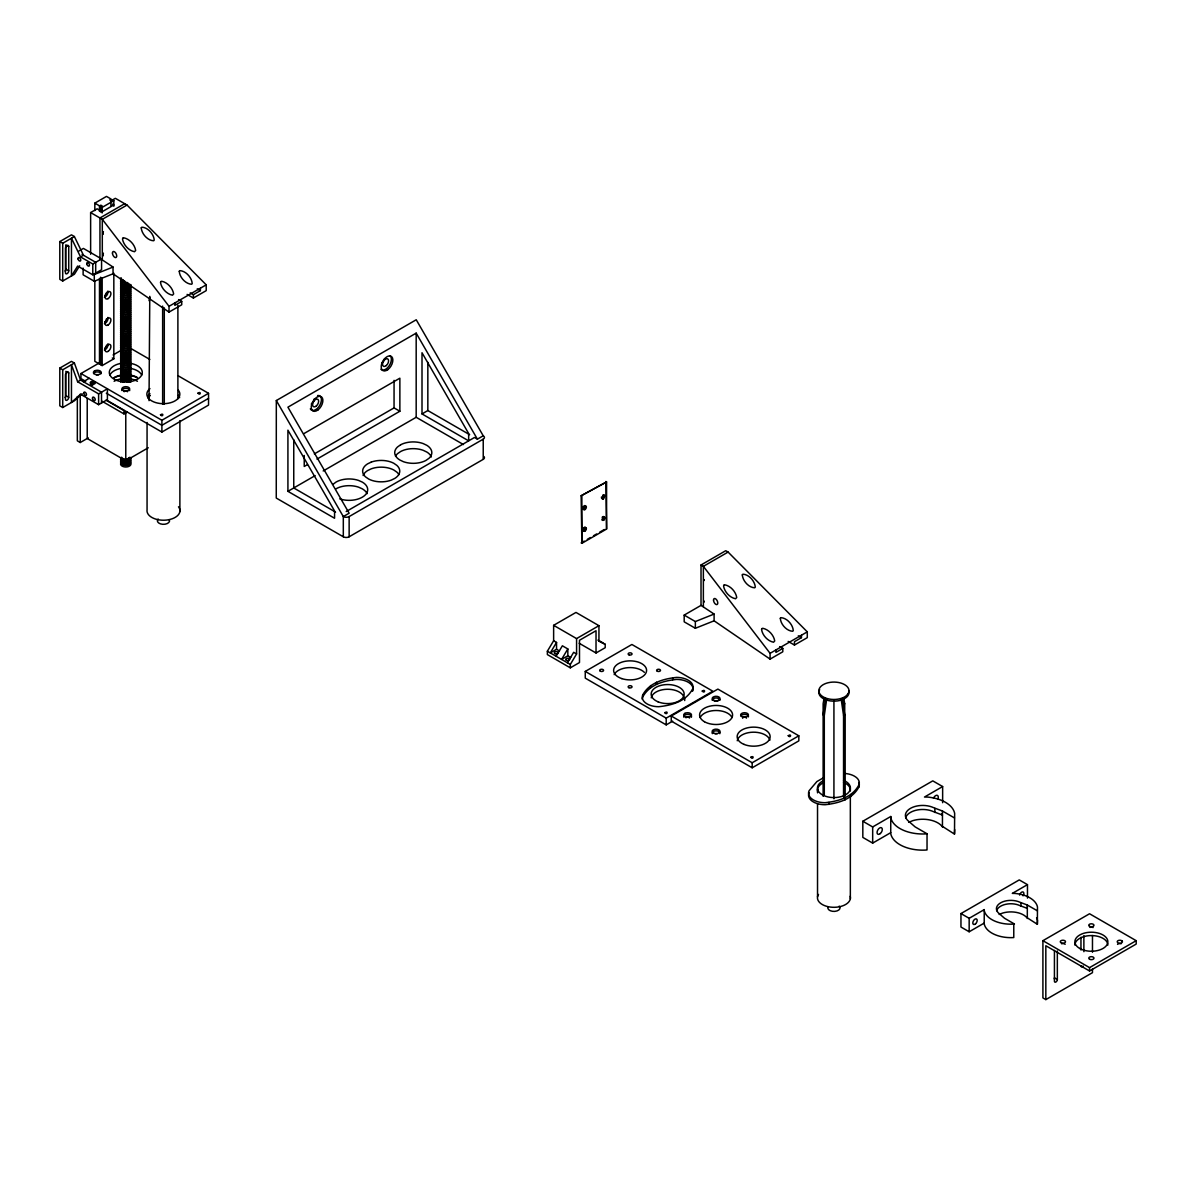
<?xml version="1.0" encoding="UTF-8"?>
<svg xmlns="http://www.w3.org/2000/svg" width="1196" height="1196" viewBox="0 0 1196 1196"><rect width="100%" height="100%" fill="white"/><g stroke="black" fill="none" stroke-linecap="round" stroke-linejoin="round"><path stroke-width="1.5" d="M483.229 459.354L483.229 439.156A4.126 2.377 0 0 0 483.229 435.793L416.238 319.766L276.321 400.54L276.261 498.059L343.312 536.78A4.126 2.377 0 0 0 349.142 536.78L483.229 459.354A4.126 2.377 0 0 0 483.887 456.483M314.354 453.897L394.052 407.896L394.067 380.358M842.313 698.315L844.705 714.834L844.705 796.297L844.72 703.741L843.823 698.643M890.766 816.494L890.736 817.451A32.157 18.568 0 0 0 926.212 833.881L927.035 833.762L927.035 849.922L926.212 850.042A32.157 18.568 0 0 1 890.736 833.612L890.766 816.494L872.676 826.944L862.824 821.248L862.824 837.409L872.676 843.105L890.766 832.655M908.661 822.325L912.847 820.635A21.379 12.334 0 0 1 941.671 825.898L954.498 834.105L954.662 813.4A32.157 18.568 0 0 0 927.573 797.074L924.478 797.044L942.642 786.549L942.642 802.71M954.498 834.105L954.662 829.561M984.248 909.603L984.218 910.41A26.79 15.473 0 0 0 1013.774 924.089L1013.774 937.559A26.79 15.473 0 0 1 984.218 923.865L984.248 909.603L969.164 918.304L960.956 913.565L960.956 927.035L969.164 931.774L984.248 923.073M999.153 914.462L1002.652 913.056A17.805 10.286 0 0 1 1026.661 917.437L1037.351 924.284L1037.485 907.031A26.79 15.473 0 0 0 1014.926 893.427L1012.324 893.397L1027.469 884.651L1027.469 898.106M1037.351 924.284L1037.485 920.486A26.79 15.473 0 0 0 1036.573 917.84M602.53 498.926L601.424 497.088L603.561 498.822L604.817 495.563L603.561 495.458L602.141 497.521M601.797 498.508C606.118 498.837 602.829 492.229 602.829 496.101M825.539 698.315L823.132 714.849L824.298 715.522L824.298 795.131M824.298 715.522L826.705 698.987M824.029 698.628L823.132 703.726L823.132 796.312M149.784 296.369L149.022 400.66M149.022 300.689L149.784 297.311M642.835 696.745C649.637 684.561 663.645 680.823 676.547 679.418A16.49 9.523 0 0 1 693.037 688.941L692.529 691.153L693.037 686.923A16.49 9.523 0 0 0 676.547 677.399C663.645 678.805 649.637 682.527 642.835 694.726L642.835 696.745A16.49 9.523 0 0 0 642.267 699.212M809.109 792.739A16.49 9.523 0 0 0 825.031 804.729C838.022 803.338 852.12 799.541 858.803 787.162L859.311 782.917A16.49 9.523 0 0 0 844.256 773.438M858.803 787.162L859.311 784.935A16.49 9.523 0 0 0 858.743 782.483M596.027 652.986L596.027 630.726L579.492 640.264L579.492 662.539L570.313 667.831L547.364 654.586L547.364 651.222L553.628 640.742L553.628 625.329L575.979 612.427L598.942 625.687L598.942 641.086L605.206 644.33L605.206 647.694L596.027 652.986L579.193 643.269M553.628 640.742L556.544 642.431L550.28 652.896L556.544 649.279L559.459 650.968M556.11 656.26L562.374 645.795L567.831 648.95L567.831 655.797L561.567 659.415L567.831 648.95M567.397 662.793L573.661 652.313L576.577 653.988L570.313 664.468L570.313 667.831M79.669 265.796L74.376 274.273L62.715 281.015L59.8 279.326L59.8 241.577L71.461 234.85L74.376 236.539L83.466 255.241L80.551 256.931L71.461 238.213L71.461 275.962L77.635 266.065L92.78 274.811L101.57 269.728L101.57 258.919L83.391 248.424L78.996 250.966M642.835 694.726A16.49 9.523 0 0 0 658.757 706.716C671.748 705.326 685.846 701.529 692.529 689.135M822.698 778.207L816.883 781.571L809.109 790.72A16.49 9.523 0 0 0 825.031 802.71C838.022 801.32 852.12 797.523 858.803 785.129M82.165 393.753L74.376 400.795L62.715 407.522L59.8 405.833L59.8 368.099L71.461 361.371L74.376 363.046L80.551 380.074L101.525 392.183L101.525 403.007M333.116 484.245L336.076 482.048A18.553 10.704 0 0 1 358.486 480.403L362.313 482.108A18.553 10.704 0 0 1 363.808 496.205A18.553 10.704 0 0 1 339.784 498.896M336.031 488.82L336.076 488.775A18.553 10.704 0 0 1 358.486 487.131L362.313 488.85A18.553 10.704 0 0 1 367.082 493.664M843.554 796.985L843.554 715.522L844.705 714.834M94.828 210.586L94.828 203.141L106.489 196.398L111.153 199.089L109.748 199.896L110.914 200.584L112.319 199.762L113.829 200.644L113.829 206.235M94.828 203.141L99.492 205.832L102.049 205.697L100.658 206.504L100.658 212.081M90.627 254.27L90.627 212.574L97.16 208.807L99.492 210.152L100.883 209.345M111.437 200.569L115.354 198.312L127.03 205.054L206.22 284.842L206.22 290.628L193.393 298.028L187.099 294.395M100.658 206.504L102.168 207.371L113.829 200.644M102.049 210.018L100.658 210.825L102.168 211.707L113.829 204.979L112.319 204.097M124.683 203.694L99.956 217.971L99.956 259.652M127.03 205.054L102.303 219.331L90.627 212.574M59.8 241.577L62.715 243.266L74.376 236.539M80.551 256.931L92.78 263.987L101.57 258.919M178.593 299.583L181.732 301.392L181.732 304.771L169.025 312.096L169.025 306.311L206.22 284.842M59.8 368.099L62.715 369.773L74.376 363.046M181.732 301.392L174.855 305.369L174.855 302.947M190.254 292.856L193.393 294.665L200.39 290.628L200.39 288.206M85.708 381.315L80.954 378.579L80.954 373.526L98.64 363.315M113.112 354.958L121.155 350.308M94.828 281.299L94.828 361.341L99.492 364.033L100.883 363.225L100.883 277.607M100.658 277.233L100.658 364.705L102.049 363.898M100.658 364.705L102.168 365.572L113.829 358.845L113.829 273.226M77.635 381.763L98.61 393.873L107.401 388.79L107.401 399.614L98.61 404.682L80.551 394.261L71.461 402.469L71.461 364.735L77.635 381.763L80.551 380.074M83.346 381.688L89.222 378.295M90.418 382.376L92.256 383.438L95.187 381.748L95.187 383.438L92.256 385.142L90.418 384.08L90.418 382.376L93.363 380.687L93.363 382.376M102.109 401.288L123.98 413.906L127.195 412.052M77.336 396.534L77.336 440.831L80.252 442.52L88.295 437.871M80.954 373.526L161.894 420.259L208.538 393.32L208.538 405.1L161.894 432.04L106.339 399.972M208.538 398.373L161.894 425.298L106.339 393.23M87.218 398.522L87.218 438.513L125.774 460.774L148.274 447.782M483.229 435.793L477.398 439.156L416.178 333.131L287.922 407.178L349.142 513.219L343.312 516.582L343.312 536.78M304.233 433.415L399.868 378.19L399.868 411.245L316.985 459.1M307.417 464.631L304.233 466.47L304.233 455.452M287.922 491.332L334.566 518.257L334.566 510.946L287.922 430.171L287.922 491.332L293.753 487.968L335.568 512.112M294.336 487.624L315.176 475.604M323.189 470.97L416.178 417.284L463.45 444.568M422.009 413.921L468.653 440.846L468.653 433.535L422.009 352.745L422.009 413.921L427.839 410.557L469.654 434.686M346.227 511.529L474.483 437.482L477.398 439.156M276.321 400.54L343.312 516.582A4.126 2.377 0 0 0 349.142 516.582L483.229 439.156M581.136 495.772L606.581 481.928L606.581 529.051L581.869 543.313L581.136 495.772L606.581 481.928M581.136 542.894L584.231 541.115M587.311 539.336L590.405 537.542M593.5 535.763L596.595 533.984M599.674 532.19L604.309 529.514M779.657 646.602L782.797 648.411L782.797 651.79L770.089 659.116L714.102 620.814L695.354 628.274L684.187 621.83L684.187 615.103L701.02 605.385L701.02 564.99L725.733 550.713L728.095 552.074L807.285 631.862L807.285 637.647L794.458 645.048L788.164 641.415M553.628 625.329L576.577 638.589L598.942 625.687M728.095 552.074L703.368 566.351L701.02 564.99M585.263 671.419L631.892 644.48L712.831 691.213L666.202 718.138L585.263 671.419L585.263 678.147L666.202 724.881L672.63 721.158M770.089 659.116L770.089 653.33L807.285 631.862M782.797 648.411L775.92 652.388L775.92 649.966M801.455 635.226L801.455 637.647L794.458 641.684L794.458 645.048M671.255 716.015L717.884 689.09L798.823 735.809L798.823 740.862L752.194 767.787L671.255 721.068L671.255 716.015L752.194 762.749L798.823 735.809M862.824 821.248L932.775 780.868L942.642 786.549M960.956 913.565L1019.261 879.912L1027.469 884.651M1042.912 940.684L1089.556 913.759L1136.2 940.684L1136.2 944.063L1089.556 970.988L1045.827 945.737L1045.827 999.602L1042.912 997.913L1042.912 940.684L1089.556 967.624L1136.2 940.684M1045.827 999.602L1092.471 972.662L1092.471 968.954M113.037 273.794L113.037 267.052L94.29 274.527L94.29 281.254L113.037 273.794L169.025 312.096M684.187 615.103L695.354 621.546L714.102 614.071L714.102 620.814M162.641 308.538L164.286 308.538M927.035 833.762L915.119 826.885L908.601 821.233A17.312 10.002 0 0 1 910.889 808.122A17.312 10.002 0 0 1 933.702 807.719L942.448 811.008L954.498 817.959M905.626 817.825A17.312 10.002 0 0 1 933.702 811.755L942.448 815.044L941.671 813.788M1014.462 924L1004.535 918.259L999.109 913.55A14.427 8.327 0 0 1 1001.007 902.621A14.427 8.327 0 0 1 1020.024 902.277L1027.319 905.028L1037.351 910.814M996.627 910.709A14.427 8.327 0 0 1 1020.024 905.656L1027.319 908.392L1026.661 907.345M599.151 641.026L602.291 642.641M603.561 494.845L604.817 495.563M601.424 497.97L603.173 498.986M197.25 288.804L200.39 290.628M798.3 635.824L801.455 637.647M606.581 529.051L605.864 481.495M394.052 407.896L399.868 411.245M99.956 258.366L113.037 267.052M701.02 605.385L714.102 614.071M68.725 246.526A2.317 1.346 -60 0 0 67.081 245.584A2.317 1.346 -60 0 0 65.451 248.424L65.451 272.838A2.317 1.346 -60 0 0 66.782 273.794L67.215 273.57A2.317 1.346 -60 0 0 68.725 270.804L68.725 246.526L65.81 244.851L65.81 269.13A2.317 1.346 -60 0 1 65.092 271.103M82.061 254.434L95.695 262.313L95.695 273.122M843.554 703.069L844.72 703.741M94.29 281.254L83.122 274.811L83.122 268.083M65.81 269.13L68.725 270.804M129.183 347.513L149.814 359.428M178.383 375.918L208.538 393.32M112.319 357.978L113.829 358.845M597.91 640.114L605.206 644.33M567.831 655.797L570.746 657.486M65.81 371.358L68.725 373.047L68.725 397.311A2.317 1.346 -60 0 1 67.215 400.077L66.782 400.301A2.317 1.346 -60 0 1 65.451 399.344L65.451 374.931A2.317 1.346 -60 0 1 67.081 372.091A2.317 1.346 -60 0 1 68.725 373.047M547.364 651.222L570.313 664.468M106.28 400.331L123.98 410.542L123.98 413.906M65.81 373.227L65.81 395.637L68.725 397.311M1054.483 950.416A2.063 1.196 -60 0 0 1054.424 950.88L1054.424 981.168A2.063 1.196 -60 0 0 1055.889 982.006A2.063 1.196 -60 0 0 1057.339 979.494L1054.424 977.805A2.063 1.196 -60 0 1 1054.229 978.762M770.089 653.33L703.368 566.351L703.368 606.731M169.025 306.311L102.303 219.331L102.303 259.711M841.147 698.987L843.554 715.522M1092.471 935.526L1092.471 952.24M1089.556 967.624L1089.556 970.988M1083.875 935.661L1083.875 951.687M1080.96 937.335L1080.96 950.013M1057.339 950.97L1057.339 979.494M1027.319 905.028L1027.319 918.483M1020.98 902.875L1020.98 906.239M969.164 918.304L969.164 931.774M942.448 811.008L942.448 827.169M934.838 808.421L934.838 812.458M872.676 826.944L872.676 843.105M850.984 794.533L850.984 796.551M850.341 796.581L850.341 898.719M845.153 797.896L845.153 799.915M833.926 700.542L833.926 798.779M828.873 802.411L828.873 804.43M817.526 789.136L817.526 792.843M817.526 803.996L817.526 896.851M752.194 762.749L752.194 767.787M695.354 621.546L695.354 628.274M684.71 698.539L684.71 700.557M672.705 677.698L672.705 679.717M666.202 718.138L666.202 724.881M656.425 682.213L656.425 684.232M650.594 685.577L650.594 687.595M581.869 496.19L581.869 543.313M576.577 638.589L576.577 653.988M556.544 642.431L556.544 649.279M427.839 362.358L427.839 410.557M416.178 333.131L416.178 417.284M349.142 516.582L349.142 536.78M293.753 439.769L293.753 487.968M193.393 294.665L193.393 298.028M179.878 420.633L179.878 511.634M177.89 305.279L177.89 398.806M164.286 307.955L164.286 404.323M162.641 306.101L162.641 404.323M161.894 420.259L161.894 432.04M147.063 422.472L147.063 509.765A16.49 9.523 0 0 0 166.139 520.096A16.49 9.523 0 0 0 178.488 506.775M125.774 411.708L125.774 460.774M110.914 200.584L110.914 206.161M102.168 207.371L102.168 212.963M102.168 278.1L102.168 365.572M100.883 205.024L100.883 210.601M99.492 205.832L99.492 211.408M99.492 278.414L99.492 364.033M98.61 393.873L98.61 404.682M92.78 263.987L92.78 274.811M92.256 383.438L92.256 385.142M80.252 394.231L80.252 442.52M62.715 243.266L62.715 281.015M62.715 369.773L62.715 407.522M384.17 359.293A4.291 2.467 -60 0 1 382.032 363.016M314.324 398.731A4.291 2.467 -60 0 1 311.289 403.979M317.628 395.502A8.252 4.754 -60 0 1 319.9 405.055A8.252 4.754 -60 0 1 310.317 408.853M390.255 355.855A8.252 4.754 -60 0 1 389.059 365.961A8.252 4.754 -60 0 1 380.896 369.31M363.106 475.53A18.553 10.704 0 0 1 367.546 470.611L371.268 468.817A18.553 10.704 0 0 1 393.768 469.983L396.878 472.136A18.553 10.704 0 0 1 398.911 474.677M395.532 456.214A18.553 10.704 0 0 1 397.55 453.673L400.63 451.52A18.553 10.704 0 0 1 423.115 450.279L426.852 452.058A18.553 10.704 0 0 1 431.352 456.962M933.478 798.195A3.708 2.138 -60 0 1 936.199 795.385A3.708 2.138 -60 0 1 938.217 796.641L938.262 797.403A3.708 2.138 -60 0 1 937.799 799.137M1019.575 895.086A3.095 1.779 -60 0 1 1021.818 892.126A3.095 1.779 -60 0 1 1023.791 893.053L1023.821 893.696A3.095 1.779 -60 0 1 1023.058 895.849M700.168 717.555A16.49 9.523 0 0 1 716.09 710.499A16.49 9.523 0 0 1 732.027 717.555M737.244 740.758A16.49 9.523 0 0 1 753.121 732.191A16.49 9.523 0 0 1 769.925 740.16M712.308 733.641A3.902 2.243 0 0 1 716.135 730.831A3.902 2.243 0 0 1 719.843 733.701M715.133 733.791A1.944 1.121 0 0 1 717.092 733.806M740.907 715.866A3.902 2.243 0 0 1 745.422 714.461A3.902 2.243 0 0 1 748.427 716.867M742.611 718.228A1.944 1.121 0 0 1 744.48 717.211A1.944 1.121 0 0 1 746.468 718.153M712.188 700.228A3.902 2.243 0 0 1 716.09 697.971A3.902 2.243 0 0 1 719.992 700.228M714.401 701.349A1.944 1.121 0 0 1 717.779 701.349M685.951 717.764A1.944 1.121 0 0 1 687.909 717.226A1.944 1.121 0 0 1 689.509 718.063M683.858 717.211A3.902 2.243 0 0 1 687.685 714.401A3.902 2.243 0 0 1 691.378 717.271M130.065 363.285A16.49 9.523 0 0 1 139.304 377.951A16.49 9.523 0 0 1 112.289 377.951A16.49 9.523 0 0 1 121.529 363.285A4.306 2.482 0 0 0 126.342 365.737A4.306 2.482 0 0 0 129.945 362.627M109.868 375.066A16.49 9.523 0 0 1 121.529 368.338M130.065 368.338A16.49 9.523 0 0 1 141.726 375.066M178.383 390.24A16.49 9.523 0 0 1 161.729 403.635A16.49 9.523 0 0 1 149.948 388.61M147.915 395.861A16.49 9.523 0 0 1 149.948 393.663M178.383 395.293A16.49 9.523 0 0 1 179.624 397.67M121.902 390.569A3.902 2.243 0 0 1 125.849 388.356A3.902 2.243 0 0 1 129.691 390.629M124.115 391.705A1.944 1.121 0 0 1 127.494 391.735M96.383 374.871A1.944 1.121 0 0 1 98.326 374.886M93.587 373.556A3.902 2.243 0 0 1 97.384 371.911A3.902 2.243 0 0 1 101.107 373.615M584.276 527.287A2.063 1.196 -60 0 1 585.621 528.318A2.063 1.196 -60 0 1 584.067 530.77L583.693 530.889A2.063 1.196 -60 0 1 583.065 530.77M582.96 528.782A2.063 1.196 -60 0 1 583.528 527.885M602.156 517.315A1.884 1.091 -60 0 1 604.159 517.494A1.884 1.091 -60 0 1 602.156 519.976M584.246 505.759A2.063 1.196 -60 0 1 585.621 506.73A2.063 1.196 -60 0 1 584.096 509.212L583.723 509.346A2.063 1.196 -60 0 1 583.08 509.242M582.945 507.283A2.063 1.196 -60 0 1 583.513 506.371M704.235 602.037A4.126 2.377 -60 0 1 704.25 601.14M704.235 580.509A4.126 2.377 -60 0 1 704.25 579.611M103.349 255.765A4.126 2.377 -60 0 1 103.409 253.148M103.349 234.237A4.126 2.377 -60 0 1 103.409 231.62M65.81 395.637A2.317 1.346 -60 0 1 65.092 397.61M148.035 397.61A16.49 9.523 0 0 1 150.068 395.413M169.354 519.886A6.1 3.528 0 0 1 162.671 524.297A6.1 3.528 0 0 1 158.186 519.034M1074.875 945.094A16.49 9.523 0 0 1 1091.365 935.571A16.49 9.523 0 0 1 1107.855 945.094M1061.6 943.793A2.601 1.495 0 0 1 1065.143 944.347M1117.542 944.377A2.601 1.495 0 0 1 1121.071 943.779M1089.96 927.408A2.601 1.495 0 0 1 1093.114 927.558M1083.157 966.039A2.063 1.196 -60 0 1 1080.96 965.845M114.113 381.285A16.49 9.523 0 0 1 121.514 378.818M130.05 378.818A16.49 9.523 0 0 1 137.435 381.285M114.113 377.921A16.49 9.523 0 0 1 121.514 375.454M130.05 375.454A16.49 9.523 0 0 1 137.435 377.921M107.879 291.047A4.126 2.377 -60 0 1 104.411 297.281M106.489 292.362A2.063 1.196 -60 0 1 104.71 295.457M107.879 317.433A4.126 2.377 -60 0 1 104.411 323.668M106.489 318.749A2.063 1.196 -60 0 1 104.71 321.844M106.489 345.151A2.063 1.196 -60 0 1 104.71 348.23M107.879 343.82A4.126 2.377 -60 0 1 104.411 350.054M817.66 791.617A16.49 9.523 0 0 1 823.476 782.707M843.539 782.333A16.49 9.523 0 0 1 850.341 791.019M843.539 780.315A16.49 9.523 0 0 1 846.439 794.264A16.49 9.523 0 0 1 822.13 794.712A16.49 9.523 0 0 1 823.476 780.689M848.726 690.795A15.085 8.701 0 0 1 832.879 701.14A15.085 8.701 0 0 1 819.664 689.629M850.207 896.238A16.49 9.523 0 0 1 832.296 907.256A16.49 9.523 0 0 1 818.498 894.429M839.218 906.12A6.1 3.528 0 0 1 834.718 911.382A6.1 3.528 0 0 1 828.036 906.972M614.176 674.649A16.49 9.523 0 0 1 627.945 667.667A16.49 9.523 0 0 1 644.375 672.346M651.252 697.851A16.49 9.523 0 0 1 667.129 689.27A16.49 9.523 0 0 1 683.933 697.238M114.128 377.532A16.49 9.523 0 0 1 121.529 375.066M130.065 375.066A16.49 9.523 0 0 1 137.45 377.532M147.915 397.879A16.49 9.523 0 0 1 149.948 395.682M129.945 326.583A4.306 2.482 0 0 1 126.342 329.692A4.306 2.482 0 0 1 121.469 327.226M128.376 284.244A5.188 3.005 0 0 1 122.112 283.766A5.188 3.005 0 0 1 121.274 280.148M127.927 282.734A4.306 2.482 0 0 1 121.469 280.582M129.452 302.842A5.188 3.005 0 0 1 129.751 306.894A5.188 3.005 0 0 1 122.799 307.417A5.188 3.005 0 0 1 121.274 303.47M129.452 324.041A5.188 3.005 0 0 1 129.751 328.093A5.188 3.005 0 0 1 122.799 328.631A5.188 3.005 0 0 1 121.274 324.669M129.945 303.261A4.306 2.482 0 0 1 126.896 306.311A4.306 2.482 0 0 1 121.618 304.546M127.12 282.42A5.188 3.005 0 0 1 121.663 281.344A5.188 3.005 0 0 1 121.274 278.025M129.452 300.719A5.188 3.005 0 0 1 129.751 304.771A5.188 3.005 0 0 1 122.799 305.294A5.188 3.005 0 0 1 121.274 301.347M124.668 280.866A4.306 2.482 0 0 1 121.618 279.102M123.173 279.999A5.188 3.005 0 0 1 122.112 279.52M121.274 278.907A5.188 3.005 0 0 1 120.766 278.175M130.798 284.543A5.188 3.005 0 0 1 123.786 286.532A5.188 3.005 0 0 1 121.274 282.256M129.512 283.945A4.306 2.482 0 0 1 124.668 285.111A4.306 2.482 0 0 1 121.469 282.704M130.798 285.111A5.188 3.005 0 0 1 125.102 288.849A5.188 3.005 0 0 1 121.274 284.379M129.945 285.47A4.306 2.482 0 0 1 125.774 287.309A4.306 2.482 0 0 1 121.618 285.47M129.945 286.293A4.306 2.482 0 0 1 125.774 289.432A4.306 2.482 0 0 1 121.618 286.293M129.452 285.889A5.188 3.005 0 0 1 129.751 289.925A5.188 3.005 0 0 1 122.799 290.464A5.188 3.005 0 0 1 121.274 286.502M129.945 288.415A4.306 2.482 0 0 1 126.342 291.525A4.306 2.482 0 0 1 121.469 289.058M129.452 287.997A5.188 3.005 0 0 1 129.751 292.048A5.188 3.005 0 0 1 122.799 292.572A5.188 3.005 0 0 1 121.274 288.625M129.452 290.12A5.188 3.005 0 0 1 129.751 294.171A5.188 3.005 0 0 1 122.799 294.694A5.188 3.005 0 0 1 121.274 290.748M129.945 290.538A4.306 2.482 0 0 1 126.342 293.648A4.306 2.482 0 0 1 121.469 291.181M129.452 292.243A5.188 3.005 0 0 1 129.751 296.294A5.188 3.005 0 0 1 122.799 296.817A5.188 3.005 0 0 1 121.274 292.871M129.945 292.661A4.306 2.482 0 0 1 126.342 295.771A4.306 2.482 0 0 1 121.469 293.304M129.945 294.784A4.306 2.482 0 0 1 125.774 297.909A4.306 2.482 0 0 1 121.618 294.784M129.452 294.366A5.188 3.005 0 0 1 129.751 298.417A5.188 3.005 0 0 1 122.799 298.94A5.188 3.005 0 0 1 121.274 294.978M129.945 296.907A4.306 2.482 0 0 1 125.774 300.032A4.306 2.482 0 0 1 121.618 296.907M129.452 296.488A5.188 3.005 0 0 1 129.751 300.525A5.188 3.005 0 0 1 122.799 301.063A5.188 3.005 0 0 1 121.274 297.101M129.452 298.611A5.188 3.005 0 0 1 129.751 302.648A5.188 3.005 0 0 1 122.799 303.186A5.188 3.005 0 0 1 121.274 299.224M129.945 299.015A4.306 2.482 0 0 1 126.342 302.125A4.306 2.482 0 0 1 121.469 299.658M129.945 301.138A4.306 2.482 0 0 1 126.342 304.247A4.306 2.482 0 0 1 121.469 301.781M129.452 304.965A5.188 3.005 0 0 1 129.751 309.017A5.188 3.005 0 0 1 122.799 309.54A5.188 3.005 0 0 1 121.274 305.593M129.945 305.384A4.306 2.482 0 0 1 125.774 308.508A4.306 2.482 0 0 1 121.618 305.384M129.945 307.507A4.306 2.482 0 0 1 126.342 310.616A4.306 2.482 0 0 1 121.469 308.149M129.452 307.088A5.188 3.005 0 0 1 129.751 311.139A5.188 3.005 0 0 1 122.799 311.663A5.188 3.005 0 0 1 121.274 307.701M129.945 309.615A4.306 2.482 0 0 1 126.342 312.739A4.306 2.482 0 0 1 121.469 310.272M129.452 336.764A5.188 3.005 0 0 1 129.751 340.815A5.188 3.005 0 0 1 122.799 341.353A5.188 3.005 0 0 1 121.274 337.392M129.945 337.182A4.306 2.482 0 0 1 126.342 340.292A4.306 2.482 0 0 1 121.469 337.825M129.452 334.656A5.188 3.005 0 0 1 129.751 338.692A5.188 3.005 0 0 1 122.799 339.23A5.188 3.005 0 0 1 121.274 335.269M129.452 309.211A5.188 3.005 0 0 1 129.751 313.247A5.188 3.005 0 0 1 122.799 313.786A5.188 3.005 0 0 1 121.274 309.824M129.945 311.737A4.306 2.482 0 0 1 126.896 314.787A4.306 2.482 0 0 1 121.618 313.023M129.452 311.319A5.188 3.005 0 0 1 129.751 315.37A5.188 3.005 0 0 1 122.799 315.908A5.188 3.005 0 0 1 121.274 311.947M129.452 313.442A5.188 3.005 0 0 1 129.751 317.493A5.188 3.005 0 0 1 122.799 318.016A5.188 3.005 0 0 1 121.274 314.07M129.945 313.86A4.306 2.482 0 0 1 125.774 317A4.306 2.482 0 0 1 121.618 313.86M129.945 315.983A4.306 2.482 0 0 1 126.342 319.093A4.306 2.482 0 0 1 121.469 316.626M129.452 315.565A5.188 3.005 0 0 1 129.751 319.616A5.188 3.005 0 0 1 122.799 320.139A5.188 3.005 0 0 1 121.274 316.192M129.945 318.106A4.306 2.482 0 0 1 126.342 321.216A4.306 2.482 0 0 1 121.469 318.749M129.452 317.688A5.188 3.005 0 0 1 129.751 321.739A5.188 3.005 0 0 1 122.799 322.262A5.188 3.005 0 0 1 121.274 318.315M129.945 320.229A4.306 2.482 0 0 1 126.342 323.339A4.306 2.482 0 0 1 121.469 320.872M129.452 319.81A5.188 3.005 0 0 1 129.751 323.862A5.188 3.005 0 0 1 122.799 324.385A5.188 3.005 0 0 1 121.274 320.423M129.945 322.337A4.306 2.482 0 0 1 126.896 325.387A4.306 2.482 0 0 1 121.618 323.638M129.452 321.933A5.188 3.005 0 0 1 129.751 325.97A5.188 3.005 0 0 1 122.799 326.508A5.188 3.005 0 0 1 121.274 322.546M129.945 324.46A4.306 2.482 0 0 1 125.774 327.599A4.306 2.482 0 0 1 121.618 324.46M129.945 335.059A4.306 2.482 0 0 1 126.342 338.184A4.306 2.482 0 0 1 121.469 335.717M129.452 332.533A5.188 3.005 0 0 1 129.751 336.584A5.188 3.005 0 0 1 122.799 337.108A5.188 3.005 0 0 1 121.274 333.146M129.945 332.951A4.306 2.482 0 0 1 125.774 336.076A4.306 2.482 0 0 1 121.618 332.951M129.452 330.41A5.188 3.005 0 0 1 129.751 334.461A5.188 3.005 0 0 1 122.799 334.985A5.188 3.005 0 0 1 121.274 331.023M129.945 339.305A4.306 2.482 0 0 1 126.342 342.415A4.306 2.482 0 0 1 121.469 339.948M129.452 338.887A5.188 3.005 0 0 1 129.751 342.938A5.188 3.005 0 0 1 122.799 343.461A5.188 3.005 0 0 1 121.274 339.514M129.945 341.428A4.306 2.482 0 0 1 125.774 344.553A4.306 2.482 0 0 1 121.618 341.428M129.452 341.01A5.188 3.005 0 0 1 129.751 345.061A5.188 3.005 0 0 1 122.799 345.584A5.188 3.005 0 0 1 121.274 341.637M129.452 326.164A5.188 3.005 0 0 1 129.751 330.216A5.188 3.005 0 0 1 122.799 330.739A5.188 3.005 0 0 1 121.274 326.792M129.945 328.706A4.306 2.482 0 0 1 126.342 331.815A4.306 2.482 0 0 1 121.469 329.349M129.452 328.287A5.188 3.005 0 0 1 129.751 332.339A5.188 3.005 0 0 1 122.799 332.862A5.188 3.005 0 0 1 121.274 328.915M129.945 330.829A4.306 2.482 0 0 1 126.896 333.878A4.306 2.482 0 0 1 121.618 332.114M129.452 381.3A5.188 3.005 0 0 1 130.274 381.913M129.452 364.332A5.188 3.005 0 0 1 129.751 368.383A5.188 3.005 0 0 1 122.799 368.906A5.188 3.005 0 0 1 121.274 364.959M129.945 364.75A4.306 2.482 0 0 1 126.342 367.86A4.306 2.482 0 0 1 121.469 365.393M129.452 362.209A5.188 3.005 0 0 1 129.751 366.26A5.188 3.005 0 0 1 122.799 366.783A5.188 3.005 0 0 1 121.274 362.837M129.452 366.454A5.188 3.005 0 0 1 129.751 370.506A5.188 3.005 0 0 1 122.799 371.029A5.188 3.005 0 0 1 121.274 367.082M129.945 366.873A4.306 2.482 0 0 1 126.342 369.983A4.306 2.482 0 0 1 121.469 367.516M129.945 368.996A4.306 2.482 0 0 1 126.896 372.046A4.306 2.482 0 0 1 121.618 370.282M129.452 368.577A5.188 3.005 0 0 1 129.751 372.629A5.188 3.005 0 0 1 122.799 373.152A5.188 3.005 0 0 1 121.274 369.19M129.452 370.7A5.188 3.005 0 0 1 129.751 374.737A5.188 3.005 0 0 1 122.799 375.275A5.188 3.005 0 0 1 121.274 371.313M129.945 371.104A4.306 2.482 0 0 1 125.774 374.243A4.306 2.482 0 0 1 121.618 371.104M129.945 373.227A4.306 2.482 0 0 1 126.342 376.336A4.306 2.482 0 0 1 121.469 373.87M129.452 372.823A5.188 3.005 0 0 1 129.751 376.86A5.188 3.005 0 0 1 122.799 377.398A5.188 3.005 0 0 1 121.274 373.436M129.945 375.35A4.306 2.482 0 0 1 126.342 378.459A4.306 2.482 0 0 1 121.469 375.993M129.452 374.931A5.188 3.005 0 0 1 129.751 378.983A5.188 3.005 0 0 1 122.799 379.506A5.188 3.005 0 0 1 121.274 375.559M129.945 377.473A4.306 2.482 0 0 1 126.896 380.522A4.306 2.482 0 0 1 121.618 378.758M129.452 377.054A5.188 3.005 0 0 1 127.12 382.077M124.429 382.077A5.188 3.005 0 0 1 121.274 377.682M129.945 379.595A4.306 2.482 0 0 1 129.945 380.881M122.725 382.002A4.306 2.482 0 0 1 121.618 379.595M129.452 379.177A5.188 3.005 0 0 1 130.798 382.077M120.766 382.077A5.188 3.005 0 0 1 121.274 379.805M129.945 381.718A4.306 2.482 0 0 1 130.095 382.361M129.945 343.551A4.306 2.482 0 0 1 125.774 346.676A4.306 2.482 0 0 1 121.618 343.551M129.452 343.132A5.188 3.005 0 0 1 129.751 347.184A5.188 3.005 0 0 1 122.799 347.707A5.188 3.005 0 0 1 121.274 343.745M129.945 345.674A4.306 2.482 0 0 1 126.342 348.784A4.306 2.482 0 0 1 121.469 346.317M129.452 345.255A5.188 3.005 0 0 1 129.751 349.292A5.188 3.005 0 0 1 122.799 349.83A5.188 3.005 0 0 1 121.274 345.868M129.452 347.378A5.188 3.005 0 0 1 129.751 351.415A5.188 3.005 0 0 1 122.799 351.953A5.188 3.005 0 0 1 121.274 347.991M129.945 347.782A4.306 2.482 0 0 1 126.342 350.906A4.306 2.482 0 0 1 121.469 348.425M129.945 349.905A4.306 2.482 0 0 1 126.896 352.955A4.306 2.482 0 0 1 121.618 351.19M129.452 349.486A5.188 3.005 0 0 1 129.751 353.538A5.188 3.005 0 0 1 122.799 354.076A5.188 3.005 0 0 1 121.274 350.114M129.945 352.028A4.306 2.482 0 0 1 125.774 355.167A4.306 2.482 0 0 1 121.618 352.028M129.452 351.609A5.188 3.005 0 0 1 129.751 355.661A5.188 3.005 0 0 1 122.799 356.184A5.188 3.005 0 0 1 121.274 352.237M129.945 354.151A4.306 2.482 0 0 1 126.342 357.26A4.306 2.482 0 0 1 121.469 354.793M129.452 353.732A5.188 3.005 0 0 1 129.751 357.783A5.188 3.005 0 0 1 122.799 358.307A5.188 3.005 0 0 1 121.274 354.36M129.452 355.855A5.188 3.005 0 0 1 129.751 359.906A5.188 3.005 0 0 1 122.799 360.43A5.188 3.005 0 0 1 121.274 356.468M129.945 356.273A4.306 2.482 0 0 1 126.342 359.383A4.306 2.482 0 0 1 121.469 356.916M129.945 358.396A4.306 2.482 0 0 1 126.896 361.431A4.306 2.482 0 0 1 121.618 359.682M129.452 357.978A5.188 3.005 0 0 1 129.751 362.014A5.188 3.005 0 0 1 122.799 362.552A5.188 3.005 0 0 1 121.274 358.591M129.452 360.101A5.188 3.005 0 0 1 129.751 364.137A5.188 3.005 0 0 1 122.799 364.675A5.188 3.005 0 0 1 121.274 360.714M129.945 360.504A4.306 2.482 0 0 1 125.774 363.644A4.306 2.482 0 0 1 121.618 360.504M129.452 459.742A5.188 3.005 0 0 1 129.751 463.794A5.188 3.005 0 0 1 122.799 464.332A5.188 3.005 0 0 1 121.274 460.37M121.274 458.247A5.188 3.005 0 0 0 122.799 462.209A5.188 3.005 0 0 0 129.751 461.671A5.188 3.005 0 0 0 129.452 457.634A5.188 3.005 0 0 1 128.376 458.113M129.945 460.161A4.306 2.482 0 0 1 126.342 463.271A4.306 2.482 0 0 1 121.469 460.804M129.945 462.284A4.306 2.482 0 0 1 126.896 465.334A4.306 2.482 0 0 1 121.618 463.57M129.452 461.865A5.188 3.005 0 0 1 129.751 465.917A5.188 3.005 0 0 1 122.799 466.44A5.188 3.005 0 0 1 121.274 462.493M130.977 457.634A5.188 3.005 0 0 1 125.774 460.624A5.188 3.005 0 0 1 120.587 457.634M129.945 457.216A4.306 2.482 0 0 1 128.824 458.322M127.927 458.726A4.306 2.482 0 0 1 125.774 459.055M124.668 458.98A4.306 2.482 0 0 1 123.622 458.726M122.725 458.322A4.306 2.482 0 0 1 121.618 457.216M129.945 458.038A4.306 2.482 0 0 1 126.342 461.163A4.306 2.482 0 0 1 121.469 458.696M197.938 393.2C200.465 396.399 201.616 390.524 197.938 393.2M702.246 691.079C704.773 694.293 705.924 688.418 702.246 691.079M788.239 735.69C790.765 738.889 791.916 733.013 788.239 735.69M141.248 227.853C141.651 233.818 147.586 240.575 153.671 240.77L154.224 240.097C153.836 234.132 147.9 227.389 141.801 227.18L141.248 227.853M742.312 574.872C742.716 580.837 748.651 587.595 754.736 587.789L755.289 587.116C754.885 581.151 748.965 574.409 742.865 574.2L742.312 574.872M179.265 271.298C179.594 277.278 185.559 283.99 191.644 284.259L192.212 283.616C191.868 277.622 185.918 270.909 179.834 270.64L179.265 271.298M780.315 618.317C780.659 624.297 786.624 631.01 792.709 631.279L793.277 630.636C792.933 624.641 786.968 617.943 780.883 617.659L780.315 618.317M160.488 414.788C162.806 418.062 164.33 412.216 160.488 414.788M664.797 712.667C667.114 715.941 668.624 710.11 664.797 712.667M750.789 757.277C753.106 760.551 754.616 754.706 750.789 757.277M122.874 238.168L122.5 239.006C123.427 244.851 128.645 250.607 134.49 251.713L135.671 250.487C134.744 244.642 129.527 238.886 123.681 237.78L122.874 238.168M723.939 585.188L723.565 586.025C724.492 591.87 729.71 597.626 735.555 598.748L736.736 597.507C735.809 591.661 730.592 585.92 724.746 584.799L723.939 585.188M160.877 281.628L160.488 282.465C161.4 288.311 166.618 294.052 172.463 295.203L173.659 293.977C172.762 288.131 167.53 282.391 161.684 281.254L160.877 281.628M761.942 628.648L761.553 629.485C762.45 635.33 767.683 641.071 773.528 642.222L774.724 640.996C773.827 635.151 768.594 629.41 762.749 628.274L761.942 628.648M848.188 693.605L846.439 695.638A15.085 8.701 0 0 1 821.009 695.265A15.085 8.701 0 0 1 832.341 682.124A15.085 8.701 0 0 1 848.188 693.605M94.619 370.88L93.976 371.328A3.902 2.243 0 0 0 96.936 374.722A3.902 2.243 0 0 0 101.002 371.747A3.902 2.243 0 0 0 94.619 370.88M684.904 713.354L684.276 713.818A3.902 2.243 0 0 0 687.237 717.211A3.902 2.243 0 0 0 691.303 714.236A3.902 2.243 0 0 0 684.904 713.354M400.63 444.777L397.55 446.945A18.553 10.704 0 0 0 399.688 459.922L403.426 461.701A18.553 10.704 0 0 0 425.911 460.46L428.99 458.307A18.553 10.704 0 0 0 426.852 445.331L423.115 443.552A18.553 10.704 0 0 0 400.63 444.777M371.268 462.09L367.546 463.884A18.553 10.704 0 0 0 365.528 476.875L368.637 479.013A18.553 10.704 0 0 0 391.137 480.179L394.844 478.385A18.553 10.704 0 0 0 396.878 465.408L393.768 463.256A18.553 10.704 0 0 0 371.268 462.09M584.829 509.631L584.455 509.765A2.063 1.196 -60 0 1 583.827 507.373A2.063 1.196 -60 0 1 586.249 506.491A2.063 1.196 -60 0 1 584.829 509.631M584.799 531.188L584.425 531.323A2.063 1.196 -60 0 1 583.857 528.886A2.063 1.196 -60 0 1 586.264 528.064A2.063 1.196 -60 0 1 584.799 531.188M1122.042 940.953L1121.624 940.654A2.601 1.495 0 0 0 1117.363 941.252A2.601 1.495 0 0 0 1120.099 943.225A2.601 1.495 0 0 0 1122.042 940.953M386.353 365.513A4.291 2.482 -60 0 0 387.713 358.875A4.291 2.482 -60 0 0 382.645 363.375A4.291 2.482 -60 0 0 386.353 365.513M316.402 405.907A4.291 2.482 -60 0 0 317.762 399.27A4.291 2.482 -60 0 0 312.679 403.755A4.291 2.482 -60 0 0 316.402 405.907M387.713 369.714A8.252 4.754 -60 0 0 391.705 356.707A8.252 4.754 -60 0 0 381.674 363.853A8.252 4.754 -60 0 0 387.713 369.714M318.061 409.869A8.252 4.754 -60 0 0 321.545 396.923A8.252 4.754 -60 0 0 311.603 404.652A8.252 4.754 -60 0 0 318.061 409.869M880.361 833.522A3.708 2.138 -60 0 0 881.527 827.767A3.708 2.138 -60 0 0 877.146 831.668A3.708 2.138 -60 0 0 880.361 833.522M975.562 923.79A3.095 1.779 -60 0 0 976.549 918.991A3.095 1.779 -60 0 0 972.886 922.236A3.095 1.779 -60 0 0 975.562 923.79M555.258 653.689A1.944 1.121 0 0 0 558.173 652.717A1.944 1.121 0 0 0 555.258 651.745A1.944 1.121 0 0 0 555.258 653.689M566.336 660.147A1.944 1.121 0 0 0 569.595 659.639A1.944 1.121 0 0 0 567.203 658.263A1.944 1.121 0 0 0 566.336 660.147M704.429 721.711A16.49 9.523 0 0 0 732.027 717.436A16.49 9.523 0 0 0 711.829 705.775A16.49 9.523 0 0 0 704.429 721.711M744.032 744.39A16.49 9.523 0 0 0 770.06 737.588A16.49 9.523 0 0 0 746.857 727.975A16.49 9.523 0 0 0 744.032 744.39M714.102 733.342A3.902 2.243 0 0 0 719.992 731.429A3.902 2.243 0 0 0 714.191 729.44A3.902 2.243 0 0 0 714.102 733.342M742.282 716.808A3.902 2.243 0 0 0 748.427 715.193A3.902 2.243 0 0 0 742.94 712.921A3.902 2.243 0 0 0 742.282 716.808M714.147 700.482A3.902 2.243 0 0 0 719.992 698.539A3.902 2.243 0 0 0 714.147 696.595A3.902 2.243 0 0 0 714.147 700.482M123.801 390.853A3.902 2.243 0 0 0 129.691 388.939A3.902 2.243 0 0 0 123.891 386.951A3.902 2.243 0 0 0 123.801 390.853M603.905 519.961A1.884 1.091 -60 0 0 604.503 517.046A1.884 1.091 -60 0 0 602.261 519.019A1.884 1.091 -60 0 0 603.905 519.961M713.519 600.093A3.304 1.734 64 0 0 716.718 604.623A3.304 1.734 64 0 0 716.703 599.944A3.304 1.734 64 0 0 713.519 600.093M112.454 253.074A3.304 1.734 64 0 0 115.653 257.603A3.304 1.734 64 0 0 115.638 252.924A3.304 1.734 64 0 0 112.454 253.074M86.725 263.673A1.944 1.121 60 0 0 88.863 266.125A1.944 1.121 60 0 0 88.713 263.284A1.944 1.121 60 0 0 86.725 263.673M78.054 258.964A1.944 1.121 60 0 0 80.356 261.012A1.944 1.121 60 0 0 79.743 258.007A1.944 1.121 60 0 0 78.054 258.964M92.511 398.492A1.944 1.121 60 0 0 94.813 400.54A1.944 1.121 60 0 0 94.2 397.52A1.944 1.121 60 0 0 92.511 398.492M83.75 393.125A1.944 1.121 60 0 0 85.888 395.577A1.944 1.121 60 0 0 85.723 392.751A1.944 1.121 60 0 0 83.75 393.125M1079.704 948.458A16.49 9.523 0 0 0 1107.287 944.197A16.49 9.523 0 0 0 1087.089 932.536A16.49 9.523 0 0 0 1079.704 948.458M1061.6 943.031A2.601 1.495 0 0 0 1065.501 941.73A2.601 1.495 0 0 0 1061.6 940.43A2.601 1.495 0 0 0 1061.6 943.031M1089.616 926.407A2.601 1.495 0 0 0 1093.906 925.614A2.601 1.495 0 0 0 1090.573 923.865A2.601 1.495 0 0 0 1089.616 926.407M1089.676 959.297A2.601 1.495 0 0 0 1093.921 958.445A2.601 1.495 0 0 0 1090.498 956.755A2.601 1.495 0 0 0 1089.676 959.297M108.074 351.4A4.126 2.377 -60 0 0 110.495 344.882A4.126 2.377 -60 0 0 105.442 347.946A4.126 2.377 -60 0 0 108.074 351.4M108.074 325.013A4.126 2.377 -60 0 0 110.495 318.495A4.126 2.377 -60 0 0 105.442 321.56A4.126 2.377 -60 0 0 108.074 325.013M108.074 298.626A4.126 2.377 -60 0 0 110.495 292.108A4.126 2.377 -60 0 0 105.442 295.173A4.126 2.377 -60 0 0 108.074 298.626M621.86 678.625A16.49 9.523 0 0 0 646.588 670.373A16.49 9.523 0 0 0 621.86 662.135A16.49 9.523 0 0 0 621.86 678.625M658.039 701.813A16.49 9.523 0 0 0 684.067 695.011A16.49 9.523 0 0 0 660.865 685.398A16.49 9.523 0 0 0 658.039 701.813M629.126 654.915A1.944 1.121 0 0 0 632.041 653.943A1.944 1.121 0 0 0 629.126 652.971A1.944 1.121 0 0 0 629.126 654.915M657.337 671.24A1.944 1.121 0 0 0 660.476 670.552A1.944 1.121 0 0 0 657.86 669.326A1.944 1.121 0 0 0 657.337 671.24M628.902 687.7A1.944 1.121 0 0 0 632.026 686.953A1.944 1.121 0 0 0 629.35 685.771A1.944 1.121 0 0 0 628.902 687.7M600.422 671.255A1.944 1.121 0 0 0 603.561 670.537A1.944 1.121 0 0 0 600.93 669.326A1.944 1.121 0 0 0 600.422 671.255"/></g></svg>
